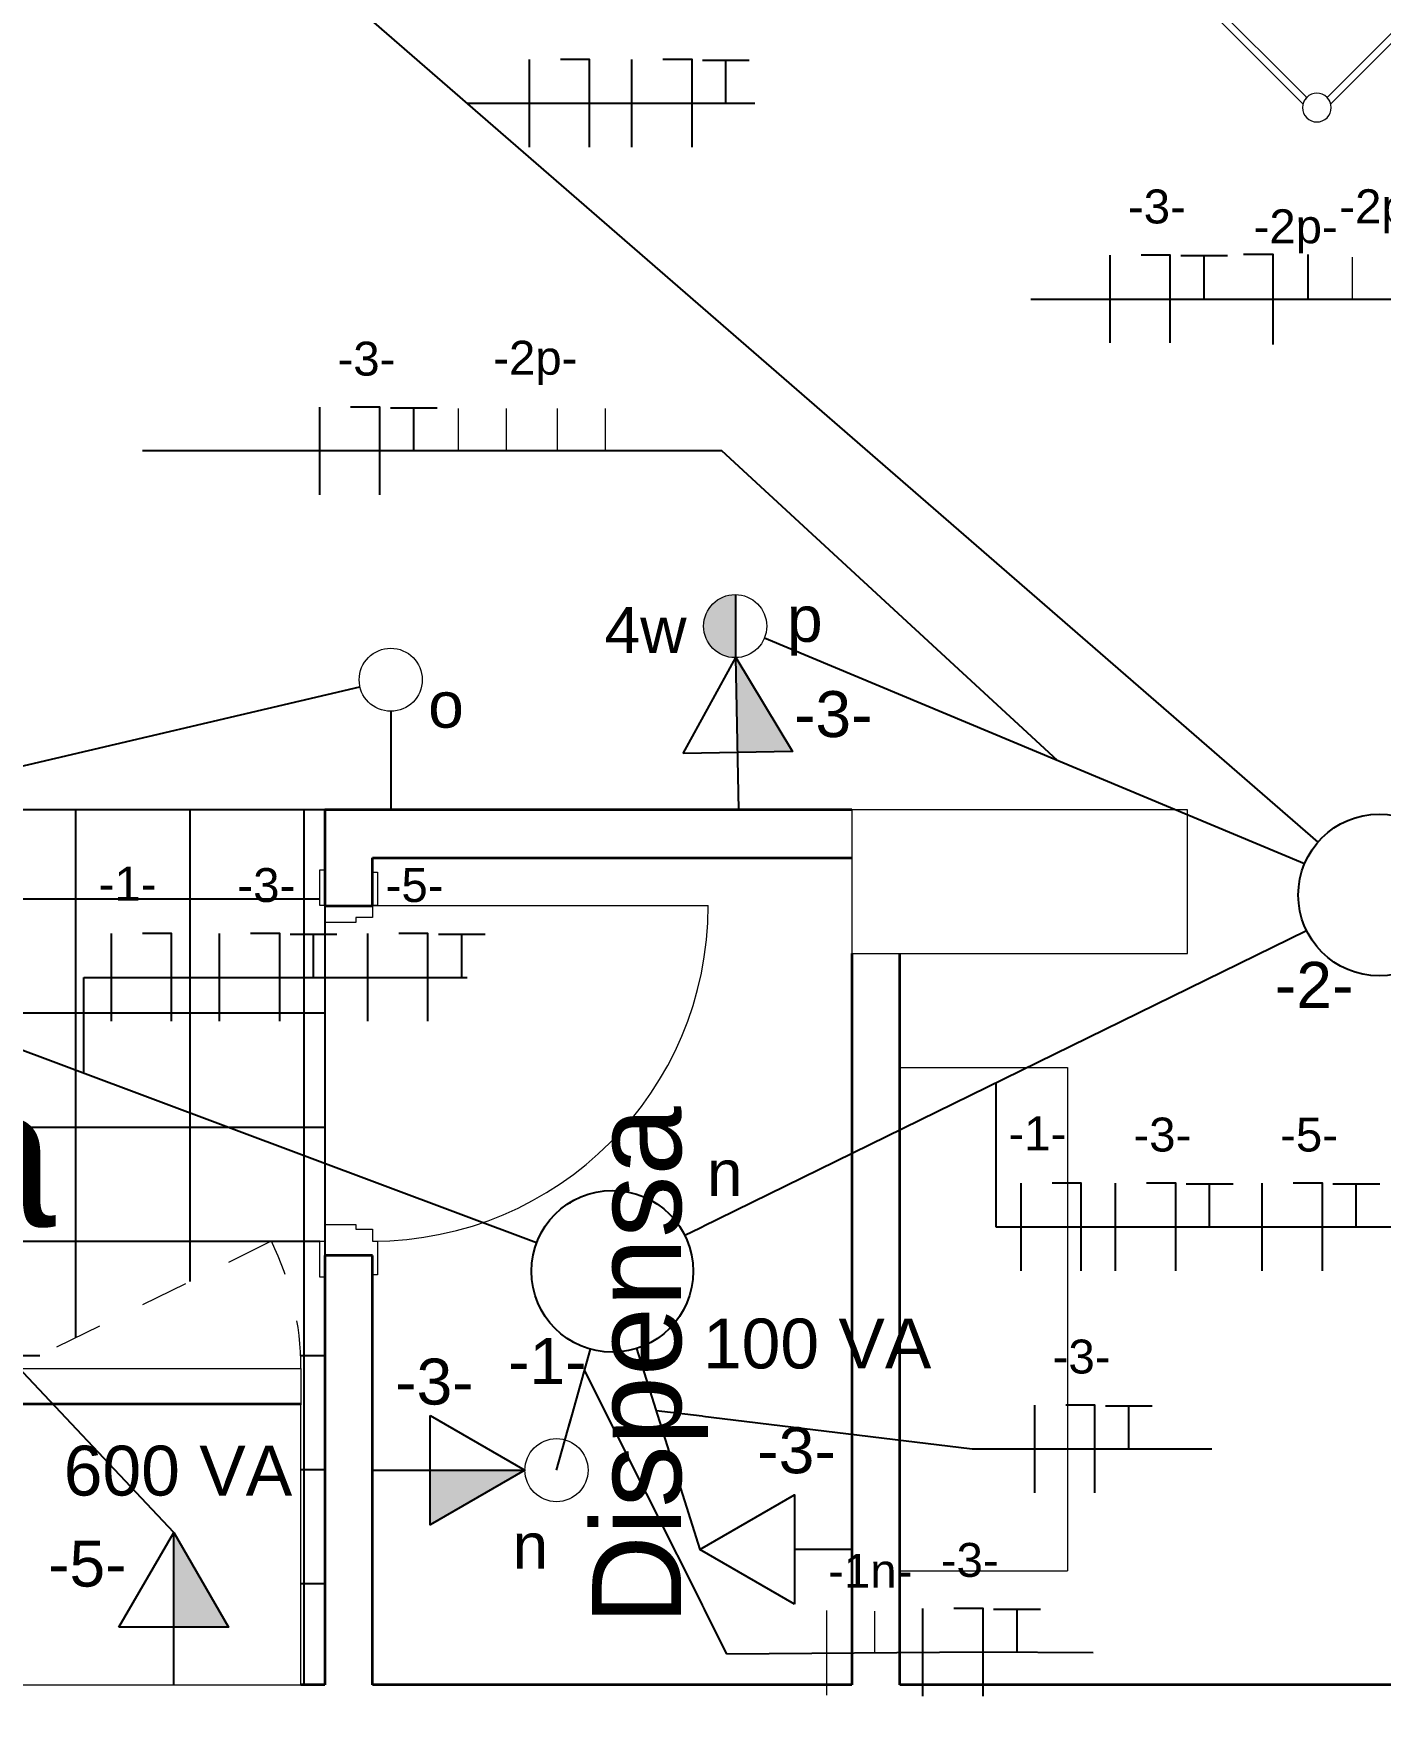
# Model space of a CAD drawing. Header units: metres. Extents: x -182 to 99, y 70 to 117.
# Drawn here: x -4.08 to -1.27, y 93.549 to 97.056 of the extents above; entities that cross this region are included whole.
import ezdxf

# ---------------------------------------------------------------- set-up
doc = ezdxf.new("R2010")
doc.units = ezdxf.units.M
doc.header["$LTSCALE"] = 0.01
doc.linetypes.add('Oculto', pattern=[0.007144, 0.004763, -0.002381])
for name, color, linetype, lineweight in [('A-ANNO-TEXT', 2, 'Continuous', 9), ('A-DOOR', 1, 'Continuous', 9), ('A-DOOR-FRAM', 1, 'Continuous', 13), ('A-EQPM', 6, 'Continuous', 9), ('A-WALL', 2, 'Continuous', 9), ('I-FURN', 6, 'Continuous', 9), ('S-COLS', 6, 'Continuous', 9)]:
    doc.layers.add(name, color=color, linetype=linetype, lineweight=lineweight)
for name, color, linetype in [('FIAÇÃO', 10, 'Continuous'), ('Força', 7, 'Continuous'), ('Iluminação', 7, 'Continuous')]:
    doc.layers.add(name, color=color, linetype=linetype)
doc.styles.add('Arial', font='arial.ttf', dxfattribs={"height": 0.29506})
doc.styles.add('Arial_2', font='arial.ttf', dxfattribs={"height": 0.258177})
doc.dimstyles.new('Diagonal', dxfattribs={"dimscale": 0.3048, "dimtxt": 0.258177, "dimasz": 1.025262, "dimexe": 0.984252, "dimexo": 0.615157, "dimgap": 0.04101, "dimtad": 1, "dimrnd": 0.01, "dimzin": 0, "dimdsep": 46, "dimtxsty": 'Arial_2', "dimblk1": 'OBLIQUE', "dimblk2": 'OBLIQUE', "dimsah": 1, "dimcen": 0.09, "dimse1": 1, "dimse2": 1, "dimazin": 0, "dimtfac": 1, "dimtix": 1, "dimtmove": 0, "dimatfit": 3, "dimfxl": 1, "dimtvp": 1, "dimtfill": 1, "dimtolj": 1, "dimtzin": 0, "dimarcsym": 2})

# ---------------------------------------------------------------- blocks, each defined once
blk = doc.blocks.new('Pilar rectangular hormigón - 300 x 700 mm-506285-Nivel 4')
at = {"layer": 'S-COLS'}
for p, q in [((0.15, 0.35), (-0.15, 0.35)), ((-0.15, 0.35), (-0.15, -0.35)), ((0.15, -0.35), (0.15, 0.35)), ((-0.15, -0.35), (0.15, -0.35))]:
    blk.add_line(p, q, dxfattribs=at)
blk = doc.blocks.new('M_Refrigerador - 600 x 660 mm-246099-Nivel 4')
at = {"layer": 'A-EQPM', "linetype": 'Oculto'}
blk.add_line((0.1843, 0.6292), (-0.3538, 0.3638), dxfattribs=at)
at = {"layer": 'A-EQPM'}
for p, q in [((-0.3538, 0.2908), (-0.3538, 0.3638)), ((-0.3538, 0.3638), (0.2462, 0.3638)), ((-0.3538, 0.2876), (-0.3538, 0.3638)), ((-0.3538, 0.3638), (0.2462, 0.3638)), ((0.2462, 0.3638), (0.2462, 0.2908)), ((0.2462, 0.3638), (0.2462, 0.2876)), ((0.2462, 0.2908), (-0.3538, 0.2908)), ((0.2462, 0.2876), (-0.3538, 0.2876)), ((0.2462, 0.2876), (-0.3538, 0.2876)), ((-0.3538, 0.2876), (-0.3538, -0.2962)), ((0.2462, -0.2962), (0.2462, 0.2876)), ((-0.3538, -0.2962), (0.2462, -0.2962))]:
    blk.add_line(p, q, dxfattribs=at)
at = {"layer": 'A-EQPM', "linetype": 'Oculto'}
blk.add_arc((-0.3538, 0.3638), 0.6, 360, 26.2496, dxfattribs=at)
blk = doc.blocks.new('Puerta de 1 hoja - 70 x 210 cm-V11-Nivel 4')
at = {"layer": 'A-DOOR', "lineweight": 13}
blk.add_line((0.6169, -0.05), (0.6169, -0.75), dxfattribs=at)
blk.add_arc((0.6169, -0.05), 0.7, 180, 270, dxfattribs=at)
at = {"layer": 'A-DOOR-FRAM'}
for p, q in [((-0.1581, 0.06), (-0.0831, 0.06)), ((-0.1581, 0.05), (-0.1581, 0.06)), ((-0.0831, 0.06), (-0.0831, 0.05)), ((-0.0831, 0.05), (-0.0481, 0.05)), ((-0.0481, 0.05), (-0.0481, -0.015)), ((0.5819, -0.015), (0.5819, 0.05)), ((0.5819, 0.05), (0.6169, 0.05)), ((0.6169, 0.05), (0.6169, 0.06)), ((0.6169, 0.06), (0.6919, 0.06)), ((0.6919, 0.06), (0.6919, 0.05)), ((-0.0581, -0.015), (-0.0581, -0.05)), ((-0.0481, -0.015), (-0.0581, -0.015)), ((0.5919, -0.015), (0.5819, -0.015)), ((0.5919, -0.05), (0.5919, -0.015)), ((-0.1531, -0.06), (-0.1531, -0.05)), ((-0.0831, -0.06), (-0.1531, -0.06)), ((-0.0831, -0.05), (-0.0831, -0.06)), ((-0.0581, -0.05), (-0.0831, -0.05)), ((0.6169, -0.05), (0.5919, -0.05)), ((0.6169, -0.06), (0.6169, -0.05)), ((0.6869, -0.06), (0.6169, -0.06)), ((0.6869, -0.05), (0.6869, -0.06))]:
    blk.add_line(p, q, dxfattribs=at)
blk = doc.blocks.new('MS-B-2T - 750mm x 1050mm x 350mm-420567-Nivel 4')
at = {"layer": 'I-FURN'}
for p, q in [((-0.535, 0), (-0.535, -0.35)), ((0.515, 0), (0.515, -0.35)), ((0.515, -0.35), (-0.535, -0.35))]:
    blk.add_line(p, q, dxfattribs=at)
blk = doc.blocks.new('Table basse - Verre - Table basse - Verre 2-492931-Nivel 4')
at = {"layer": 'I-FURN'}
for p, q in [((0.3393, 0.2409), (-0.3087, 0.2409)), ((0.3353, 0.2259), (-0.3047, 0.2259)), ((-0.3497, 0.1999), (-0.3497, -0.2781)), ((-0.3347, 0.1959), (-0.3347, -0.2741)), ((0.3653, -0.2741), (0.3653, 0.1959)), ((0.3803, -0.2781), (0.3803, 0.1999)), ((-0.3047, -0.3041), (0.3353, -0.3041)), ((-0.3087, -0.3191), (0.3393, -0.3191))]:
    blk.add_line(p, q, dxfattribs=at)
for centre, start, end in [((-0.3347, 0.2259), 0, 180), ((0.3653, 0.2259), 0, 180), ((-0.3347, 0.2259), 180, 360), ((0.3653, 0.2259), 180, 360), ((-0.3347, -0.3041), 0, 180), ((0.3653, -0.3041), 0, 180), ((-0.3347, -0.3041), 180, 360), ((0.3653, -0.3041), 180, 360)]:
    blk.add_arc(centre, 0.03, start, end, dxfattribs=at)
for points, knots in [([(-0.3047, 0.2259), (-0.3047, 0.227), (-0.3048, 0.2293), (-0.3056, 0.2336), (-0.3067, 0.2369), (-0.3076, 0.2388), (-0.308, 0.2396), (-0.3082, 0.24), (-0.3084, 0.2403), (-0.3085, 0.2405), (-0.3085, 0.2405)], [0, 0, 0, 0, 0.1428571, 0.2857143, 0.5714286, 0.6785714, 0.7321429, 0.7857143, 0.8392857, 0.8571429, 0.8571429, 0.8571429, 0.8571429]), ([(0.3391, 0.2405), (0.339, 0.2402), (0.3386, 0.2395), (0.3377, 0.2377), (0.3367, 0.2349), (0.3356, 0.231), (0.3353, 0.2276), (0.3353, 0.2259)], [0.1428571, 0.1428571, 0.1428571, 0.1428571, 0.2857143, 0.4285714, 0.5714286, 0.7857143, 1, 1, 1, 1]), ([(-0.3488, 0.1994), (-0.3485, 0.1992), (-0.3477, 0.1988), (-0.3457, 0.1979), (-0.3431, 0.197), (-0.3399, 0.1963), (-0.3376, 0.196), (-0.3362, 0.1959), (-0.3356, 0.1959)], [0.1111111, 0.1111111, 0.1111111, 0.1111111, 0.1666667, 0.2222222, 0.3333333, 0.3888889, 0.4444444, 0.4813841, 0.4813841, 0.4813841, 0.4813841]), ([(0.3662, 0.1959), (0.3672, 0.1959), (0.3693, 0.1961), (0.3719, 0.1966), (0.3737, 0.1971), (0.375, 0.1975), (0.3762, 0.1979), (0.3776, 0.1985), (0.3787, 0.199), (0.3792, 0.1993), (0.3794, 0.1994)], [0.5186863, 0.5186863, 0.5186863, 0.5186863, 0.5833333, 0.6527778, 0.6875, 0.7222222, 0.7569444, 0.7916667, 0.8611111, 0.8888889, 0.8888889, 0.8888889, 0.8888889]), ([(-0.3356, -0.2741), (-0.3366, -0.2742), (-0.3387, -0.2743), (-0.3412, -0.2748), (-0.3431, -0.2753), (-0.3444, -0.2757), (-0.3456, -0.2762), (-0.3469, -0.2767), (-0.348, -0.2773), (-0.3486, -0.2776), (-0.3488, -0.2776)], [0.5186159, 0.5186159, 0.5186159, 0.5186159, 0.5833333, 0.6527778, 0.6875, 0.7222222, 0.7569444, 0.7916667, 0.8611111, 0.8888889, 0.8888889, 0.8888889, 0.8888889]), ([(0.3794, -0.2776), (0.3791, -0.2775), (0.3783, -0.2771), (0.3764, -0.2762), (0.3737, -0.2753), (0.3705, -0.2746), (0.3683, -0.2742), (0.3668, -0.2742), (0.3662, -0.2741)], [0.1111111, 0.1111111, 0.1111111, 0.1111111, 0.1666667, 0.2222222, 0.3333333, 0.3888889, 0.4444444, 0.4813137, 0.4813137, 0.4813137, 0.4813137]), ([(-0.3085, -0.3187), (-0.3083, -0.3185), (-0.3079, -0.3177), (-0.3071, -0.3159), (-0.306, -0.3132), (-0.305, -0.3093), (-0.3047, -0.3059), (-0.3047, -0.3041)], [0.1428571, 0.1428571, 0.1428571, 0.1428571, 0.2857143, 0.4285714, 0.5714286, 0.7857143, 1, 1, 1, 1]), ([(0.3353, -0.3041), (0.3353, -0.3053), (0.3355, -0.3075), (0.3362, -0.3118), (0.3373, -0.3151), (0.3382, -0.3171), (0.3386, -0.3178), (0.3389, -0.3183), (0.339, -0.3186), (0.3391, -0.3187), (0.3391, -0.3187)], [0, 0, 0, 0, 0.1428571, 0.2857143, 0.5714286, 0.6785714, 0.7321429, 0.7857143, 0.8392857, 0.8571429, 0.8571429, 0.8571429, 0.8571429])]:
    blk.add_open_spline(points, degree=3, knots=knots, dxfattribs=at)
blk = doc.blocks.new('_Oblique')
at = {"color": 0, "linetype": 'ByBlock', "lineweight": -2}
blk.add_line((-0.5, -0.5), (0.5, 0.5), dxfattribs=at)
blk = doc.blocks.new('*D473')
at = {"color": 0, "lineweight": -2, "transparency": 16777216}
blk.add_line((17.086, 110.44), (17.086, 81.2458), dxfattribs=at)
at = {"layer": 'Defpoints', "color": 0, "transparency": 16777216}
for p in [(8.3862, 110.44), (-2.4818, 81.2458), (17.086, 81.2458)]:
    blk.add_point(p, dxfattribs=at)
at = {"color": 0, "lineweight": -2, "transparency": 16777216, "xscale": 0.3124999999999999, "yscale": 0.3124999999999999, "zscale": 0.3124999999999999}
for p, rotation in [((17.086, 110.44), 90), ((17.086, 81.2458), 270)]:
    blk.add_blockref('_Oblique', p, dxfattribs=dict(at, rotation=rotation))
at = {"color": 0, "transparency": 16777216, "insert": (16.9417, 95.8429), "char_height": 0.25818, "attachment_point": 5, "rotation": 90, "style": 'Arial_2', "bg_fill": 3, "box_fill_scale": 1.1, "bg_fill_color": 256, "bg_fill_true_color": 13158600, "bg_fill_transparency": 0}
blk.add_mtext('\\A1;29.19', dxfattribs=at)
blk = doc.blocks.new('F-N')
at = {"layer": 'FIAÇÃO'}
blk.add_line((2561.97, 1254.62), (2561.97, 1275.44), dxfattribs=at)
at = {"layer": 'FIAÇÃO', "color": 5}
blk.add_lwpolyline([(2576.26, 1254.62), (2576.26, 1275.44), (2569.32, 1275.44)], dxfattribs=at)
blk = doc.blocks.new('RN')
at = {"layer": 'FIAÇÃO', "color": 18, "true_color": 0x000000}
blk.add_line((2653.24, 1365.51), (2653.24, 1375.92), dxfattribs=at)
at = {"layer": 'FIAÇÃO', "color": 5}
blk.add_lwpolyline([(2645.19, 1355.09), (2645.19, 1375.92), (2638.25, 1375.92)], dxfattribs=at)
blk = doc.blocks.new('F-N-T')
at = {"layer": 'FIAÇÃO', "color": 1}
blk.add_line((2561.97, 1284.08), (2561.97, 1304.9), dxfattribs=at)
at = {"layer": 'FIAÇÃO', "color": 3}
blk.add_line((2584.31, 1294.33), (2584.31, 1304.75), dxfattribs=at)
at = {"layer": 'FIAÇÃO', "color": 5}
blk.add_lwpolyline([(2576.26, 1284.08), (2576.26, 1304.9), (2569.32, 1304.9)], dxfattribs=at)
at = {"layer": 'FIAÇÃO', "color": 3}
blk.add_lwpolyline([(2578.75, 1304.75), (2584.31, 1304.75), (2589.86, 1304.75)], dxfattribs=at)

msp = doc.modelspace()

# ---------------------------------------------------------------- hatches: boundary and pattern name
at = {"transparency": 33554687}
h = msp.add_hatch(dxfattribs=at)
h.set_pattern_fill('NET', color=251, scale=0.075)
h.set_pattern_definition([(0, (-90.43142, 1e-14), (0, 0.238125), []), (90, (-90.43142, 1e-14), (-0.238125, 0), [])])
h.paths.add_polyline_path([(-3.4729, 94.8587), (-3.7161, 94.8587), (-3.7161, 94.4707), (-3.5843, 94.5357, -0.115039), (-3.5224, 94.2703), (-3.5224, 94.1973), (-3.5224, 94.1941), (-3.5224, 93.6103), (-3.4729, 93.6103), (-3.4729, 94.4609), (-3.4829, 94.4609), (-3.4829, 94.5359), (-3.4729, 94.5359)])
h.paths.add_polyline_path([(-3.4729, 95.2359), (-3.4829, 95.2359), (-3.4829, 95.3109), (-3.4729, 95.3109), (-3.4729, 95.4359), (-3.7161, 95.4359), (-3.7161, 94.8587), (-3.4729, 94.8587)])
h.paths.add_polyline_path([(-3.7161, 95.4359), (-4.3229, 95.4359), (-4.3229, 95.3459), (-5.7229, 95.3459), (-5.7229, 95.1337), (-6.0229, 95.1337), (-6.0229, 95.3459), (-6.6839, 95.3459), (-6.6839, 94.8587), (-3.7161, 94.8587)])
h.paths.add_polyline_path([(-3.7161, 94.4707), (-3.7161, 94.8587), (-6.6839, 94.8587), (-6.6839, 94.0314), (-6.6839, 93.9814), (-6.6839, 93.8903), (-6.6839, 93.7903), (-6.6839, 93.6103), (-6.6685, 93.6103), (-6.6685, 93.6294), (-6.6685, 94.2353), (-6.1024, 94.2353), (-4.1224, 94.2353), (-4.1224, 94.2703)])
h.paths.add_polyline_path([(-5.6406, 94.4049), (-4.21, 94.4049), (-4.21, 95.0129), (-5.6406, 95.0129)], flags=9)
at = {"layer": 'Iluminação'}
for points in [[(-3.0552, 94.0581), (-3.253, 94.0581), (-3.253, 93.9439)], [(-3.788, 93.9279), (-3.788, 93.7302), (-3.6739, 93.7302)]]:
    msp.add_hatch(color=256, dxfattribs=at).paths.add_polyline_path(points)

# ---------------------------------------------------------------- linework, layer by layer
at = {"color": 251, "transparency": 33554687}
for p, q in [((-3.4729, 95.4359), (-4.3229, 95.4359)), ((-3.4729, 95.2359), (-3.4729, 94.5059))]:
    msp.add_line(p, q, dxfattribs=at)
at = {"layer": 'A-WALL', "color": 7, "lineweight": 35}
for p, q in [((-2.3729, 95.4359), (-3.4729, 95.4359)), ((-3.4729, 95.4359), (-3.4729, 95.2359)), ((-3.3729, 95.3359), (-2.3729, 95.3359)), ((-3.3729, 95.2359), (-3.3729, 95.3359)), ((-3.4729, 95.2359), (-3.3729, 95.2359)), ((-2.3729, 95.1359), (-2.3729, 93.6103)), ((-2.2729, 93.6103), (-2.2729, 95.1359)), ((-3.4729, 94.5059), (-3.4729, 93.6103)), ((-3.3729, 94.5059), (-3.4729, 94.5059)), ((-3.3729, 93.6103), (-3.3729, 94.5059)), ((-2.8255, 93.7903), (-2.7636, 93.7903)), ((-3.4729, 93.6103), (-3.5224, 93.6103)), ((-2.3729, 93.6103), (-3.3729, 93.6103)), ((0.9271, 93.6103), (-2.2729, 93.6103))]:
    msp.add_line(p, q, dxfattribs=at)
at = {"layer": 'FIAÇÃO', "color": 18, "lineweight": 20, "true_color": 0x000000}
for p, q in [((-3.1937, 96.1847), (-3.1937, 96.2732)), ((-3.0937, 96.1847), (-3.0937, 96.2732)), ((-2.987, 96.1847), (-2.987, 96.2732)), ((-2.887, 96.1847), (-2.887, 96.2732))]:
    msp.add_line(p, q, dxfattribs=at)
at = {"layer": 'Força', "color": 0, "ltscale": 0.5}
for p, q in [((-3.2445, 96.1847), (-3.853, 96.1847)), ((-3.9756, 94.8863), (-3.9756, 95.0863)), ((-3.9756, 95.0863), (-3.1756, 95.0863))]:
    msp.add_line(p, q, dxfattribs=at)
at = {"layer": 'Iluminação', "color": 0, "ltscale": 0.5}
for p, q in [((-3.1756, 96.9103), (-2.5756, 96.9103)), ((-2.6445, 96.1847), (-3.2445, 96.1847)), ((-4.914, 95.338), (-3.3993, 95.6924))]:
    msp.add_line(p, q, dxfattribs=at)
at = {"layer": 'Iluminação', "ltscale": 0.5}
msp.add_line((-2.6152, 95.7535), (-2.6155, 95.8851), dxfattribs=at)
at = {"layer": 'Iluminação'}
for p, q in [((-2.6089, 95.4359), (-2.6152, 95.7535)), ((-3.3352, 95.6416), (-3.3352, 95.4359)), ((-3.3729, 94.0581), (-3.0552, 94.0581)), ((-3.788, 93.7302), (-3.788, 93.9279)), ((-3.788, 93.6103), (-3.788, 93.7302))]:
    msp.add_line(p, q, dxfattribs=at)
for points in [[(-3.253, 94.1723), (-3.0552, 94.0581), (-3.253, 93.9439)], [(-3.9022, 93.7302), (-3.788, 93.9279), (-3.6739, 93.7302)]]:
    msp.add_lwpolyline(points, close=True, dxfattribs=at)
at = {"layer": 'Iluminação', "lineweight": 20}
for centre in [(-2.6165, 95.8193), (-3.3352, 95.7074)]:
    msp.add_circle(centre, 0.0658, dxfattribs=at)

# ---------------------------------------------------------------- block references
at = {"layer": 'A-DOOR', "rotation": 89.9999999999999}
msp.add_blockref('Puerta de 1 hoja - 70 x 210 cm-V11-Nivel 4', (-3.4229, 94.6191), dxfattribs=at)
at = {"layer": 'A-EQPM'}
msp.add_blockref('M_Refrigerador - 600 x 660 mm-246099-Nivel 4', (-3.7686, 93.9065), dxfattribs=at)
at = {"layer": 'FIAÇÃO', "lineweight": 20, "xscale": 0.008784106945095342, "yscale": 0.008784106945095342, "zscale": 0.008784106945095342}
for name, p in [('F-N', (-25.5504, 85.7981)), ('F-N-T', (-25.3367, 85.5393)), ('F-N-T', (-25.988, 84.8138)), ('F-N', (-26.4226, 83.9742)), ('F-N-T', (-26.197, 83.7154)), ('F-N-T', (-25.8876, 83.7154))]:
    msp.add_blockref(name, p, dxfattribs=at)
at = {"layer": 'I-FURN'}
for name, p, rotation in [('Table basse - Verre - Table basse - Verre 2-492931-Nivel 4', (-1.3813, 97.3529), 44.99999999999864), ('MS-B-2T - 750mm x 1050mm x 350mm-420567-Nivel 4', (-2.2729, 94.3831), 89.99999999999977)]:
    msp.add_blockref(name, p, dxfattribs=dict(at, rotation=rotation))
at = {"layer": 'S-COLS', "rotation": 269.9999999999996}
msp.add_blockref('Pilar rectangular hormigón - 300 x 700 mm-506285-Nivel 4', (-2.0229, 95.2859), dxfattribs=at)

# ---------------------------------------------------------------- texts
at = {"layer": 'FIAÇÃO', "lineweight": 20, "style": 'Arial'}
for s, p in [('-3-', (-3.4462, 96.342)), ('-2p-', (-3.1214, 96.3439)), ('-1-', (-3.9446, 95.2464)), ('-3-', (-3.6551, 95.2436)), ('-5-', (-3.3458, 95.2436))]:
    msp.add_text(s, height=0.07075, dxfattribs=at).set_placement(p)
at = {"layer": 'Iluminação', "lineweight": 20, "style": 'Arial'}
for s, p in [('4w', (-2.8892, 95.7634)), ('-3-', (-3.3259, 94.195)), ('-5-', (-4.0501, 93.8152))]:
    msp.add_text(s, height=0.09589, dxfattribs=at).set_placement(p)
at = {"layer": 'Iluminação', "lineweight": 20, "width": 0.595396, "attachment_point": 8, "style": 'Arial'}
for s, insert, char_height in [('{\\H0.0275x;\\P}o', (-3.2199, 95.606), 0.095887), ('{\\H0.0275x;\\P\\P}600 VA', (-3.7791, 94.0037), 0.104025), ('{\\H0.0275x;\\P}n', (-3.0439, 93.8523), 0.095887)]:
    msp.add_mtext(s, dxfattribs=dict(at, insert=insert, char_height=char_height))

# ---------------------------------------------------------------- next in the draw order: texts
at = {"layer": 'A-ANNO-TEXT', "color": 7, "insert": (-5.5463, 94.861), "char_height": 0.29506, "width": 1.323371, "attachment_point": 1, "line_spacing_factor": 0.938532, "style": 'Arial', "bg_fill": 3, "box_fill_scale": 1.25, "bg_fill_color": 7, "bg_fill_transparency": 0}
msp.add_mtext('Cozinha', dxfattribs=at)
at = {"layer": 'A-ANNO-TEXT', "color": 7, "insert": (-2.9151, 93.735), "char_height": 0.18582, "width": 0.833424, "attachment_point": 1, "rotation": 90, "line_spacing_factor": 0.938532, "style": 'Arial', "bg_fill": 3, "box_fill_scale": 1.25, "bg_fill_color": 7, "bg_fill_transparency": 0}
msp.add_mtext('Dispensa', dxfattribs=at)

# ---------------------------------------------------------------- next in the draw order: dimensions: what is measured, and where the dimension line sits
at = {"color": 1}
dim = msp.add_linear_dim(base=(17.086, 81.2458), p1=(8.3862, 110.44), p2=(-2.4818, 81.2458), angle=90, dimstyle='Diagonal', override={"dimpost": '<>'}, dxfattribs=at)
dim.commit()
dim.dimension.update_dxf_attribs({"geometry": '*D473', "text_midpoint": (16.9417, 95.8429)})

# ---------------------------------------------------------------- next in the draw order: hatches: boundary and pattern name
at = {"layer": 'Iluminação'}
h = msp.add_hatch(color=256, dxfattribs=at)
h.set_gradient(color1=(255, 255, 255), tint=1)
h.paths.add_polyline_path([(0.6095, 95.3718, 1), (0.4779, 95.3718, 1)])
h.paths.add_polyline_path([(-2.6155, 95.8851, 0.418751), (-2.6823, 95.8193, 0.420008), (-2.6152, 95.7535)])
h.paths.add_polyline_path([(-2.472, 99.7525, 1), (-2.6037, 99.7525, 1)])
h.paths.add_polyline_path([(-3.7955, 99.8183), (-3.7955, 100.0161), (-3.9097, 100.0161)])
msp.add_hatch(color=256, dxfattribs=at).paths.add_polyline_path([(-2.6152, 95.7535), (-2.6113, 95.5558), (-2.4971, 95.558)])

# ---------------------------------------------------------------- next in the draw order: linework, layer by layer
at = {"layer": 'FIAÇÃO', "color": 18, "lineweight": 20, "true_color": 0x000000}
for p, q in [((-1.3284, 96.5008), (-1.3284, 96.5893)), ((-2.3251, 93.6755), (-2.3251, 93.764))]:
    msp.add_line(p, q, dxfattribs=at)
at = {"layer": 'FIAÇÃO', "lineweight": 20}
msp.add_line((-2.4251, 93.5883), (-2.4251, 93.7652), dxfattribs=at)
at = {"layer": 'Força', "color": 0, "ltscale": 0.5}
for p, q in [((-1.5558, 96.5008), (-1.9995, 96.5008)), ((-3.788, 93.9279), (-4.9627, 95.1766)), ((-1.5729, 94.5657), (-1.1288, 94.5657)), ((-2.8223, 94.3121), (-2.6905, 93.8926)), ((-2.9311, 94.2656), (-2.6347, 93.6752)), ((-2.6347, 93.6752), (-2.1009, 93.6791)), ((-2.1009, 93.6791), (-1.8694, 93.6779))]:
    msp.add_line(p, q, dxfattribs=at)
at = {"layer": 'Iluminação', "color": 0, "ltscale": 0.5}
for p, q in [((-1.4003, 95.3688), (-4.9509, 98.4517)), ((-0.9697, 96.5008), (-1.5558, 96.5008)), ((-1.9441, 95.5387), (-2.6445, 96.1847)), ((-1.4286, 95.3233), (-2.5556, 95.7943)), ((-3.0309, 94.5323), (-4.9203, 95.2404)), ((-1.4244, 95.1838), (-2.7214, 94.5475)), ((-2.0729, 94.8657), (-2.0729, 94.5657)), ((-2.0729, 94.5657), (-1.5729, 94.5657)), ((-2.9894, 94.0581), (-2.9185, 94.3107)), ((-2.7817, 94.1829), (-2.1219, 94.1025)), ((-2.1219, 94.1025), (-1.6219, 94.1025))]:
    msp.add_line(p, q, dxfattribs=at)
at = {"layer": 'Iluminação'}
msp.add_line((-2.3729, 93.8926), (-2.4927, 93.8926), dxfattribs=at)
for points in [[(-2.7254, 95.5535), (-2.6152, 95.7535), (-2.4971, 95.558)], [(-2.4927, 93.7785), (-2.6905, 93.8926), (-2.4927, 94.0068)]]:
    msp.add_lwpolyline(points, close=True, dxfattribs=at)
for centre in [(-1.2729, 95.2582), (-2.8729, 94.4731)]:
    msp.add_circle(centre, 0.1688, dxfattribs=at)
at = {"layer": 'Iluminação', "lineweight": 20}
msp.add_circle((-2.9894, 94.0581), 0.0658, dxfattribs=at)

# ---------------------------------------------------------------- next in the draw order: block references
at = {"layer": 'FIAÇÃO', "lineweight": 20, "xscale": 0.008784106945095342, "yscale": 0.008784106945095342, "zscale": 0.008784106945095342}
for name, p in [('F-N-T', (-24.3389, 85.1312)), ('F-N', (-24.5245, 83.4535)), ('F-N-T', (-24.3275, 83.1947)), ('F-N-T', (-24.0215, 83.1947)), ('F-N-T', (-24.4961, 82.7316)), ('F-N-T', (-24.7294, 82.3073))]:
    msp.add_blockref(name, p, dxfattribs=at)
at = {"layer": 'Iluminação', "xscale": 0.009000000000000001, "yscale": 0.009000000000000001, "zscale": 0.009000000000000001}
msp.add_blockref('RN', (-25.3006, 84.2113), dxfattribs=at)

# ---------------------------------------------------------------- next in the draw order: texts
at = {"layer": 'FIAÇÃO', "lineweight": 20, "style": 'Arial'}
for s, p in [('-3-', (-1.7971, 96.6595)), ('-2p-', (-1.3561, 96.66)), ('-2p-', (-1.5351, 96.6182)), ('-1-', (-2.0465, 94.7257)), ('-3-', (-1.7857, 94.723)), ('-5-', (-1.4796, 94.723)), ('-3-', (-1.9542, 94.2598)), ('-3-', (-2.1876, 93.8355)), ('-1n-', (-2.4226, 93.8127))]:
    msp.add_text(s, height=0.07075, dxfattribs=at).set_placement(p)
at = {"layer": 'Iluminação', "lineweight": 20, "style": 'Arial'}
for s, height, p in [('p', 0.0959, (-2.5086, 95.7865)), ('-3-', 0.09589, (-2.4938, 95.5878)), ('-2-', 0.09589, (-1.4905, 95.0228)), ('n', 0.0959, (-2.6755, 94.6305)), ('-1-', 0.09589, (-3.0905, 94.2377)), ('-3-', 0.09589, (-2.5704, 94.0516))]:
    msp.add_text(s, height=height, dxfattribs=at).set_placement(p)
at = {"layer": 'Iluminação', "lineweight": 20, "insert": (-2.4456, 94.2689), "char_height": 0.104025, "width": 0.595396, "attachment_point": 8, "style": 'Arial'}
msp.add_mtext('{\\H0.0275x;\\P\\P}100 VA', dxfattribs=at)

doc.saveas('drawing.dxf')
